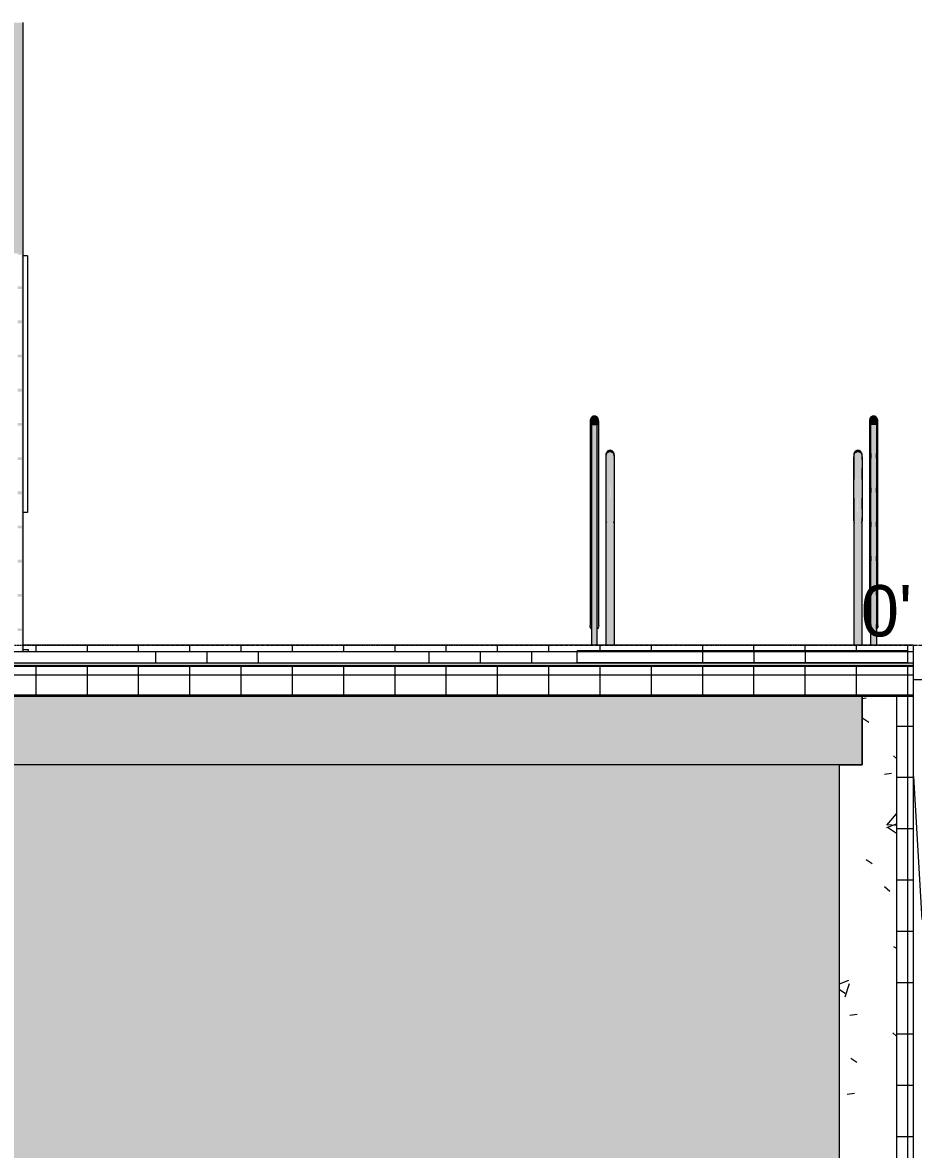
# Model space of a CAD drawing. Header units: inches. Extents: x 9661 to 15313, y -314 to 660.
# Drawn here: x 15023.2 to 15179.6, y -88.5 to 109.2 of the extents above; entities that cross this region are included whole.
import ezdxf

# ---------------------------------------------------------------- set-up
doc = ezdxf.new("R2010")
doc.units = ezdxf.units.IN
doc.header["$MEASUREMENT"] = 0
doc.linetypes.add('Grid Line 1_2_', pattern=[0.875, 0.5, -0.125, 0.125, -0.125])
for name, color, linetype, lineweight in [('0-3', 55, 'Continuous', 9), ('0-5', 130, 'Continuous', 5), ('A-FLOR-3', 8, 'Continuous', 5), ('A-FLOR-6', 254, 'Continuous', 5), ('A-FLOR-8', 192, 'Continuous', 9), ('A-FLOR-HRAL-1', 55, 'Continuous', 9), ('A-FLOR-HRAL-2', 7, 'Continuous', 9), ('A-FLOR-LEVL', 51, 'Continuous', 9), ('A-FLOR-LEVL-1', 51, 'Grid Line 1_2_', 9), ('A-FLOR-MCUT-1', 51, 'Continuous', 9), ('A-FLOR-PATT-1', 45, 'Continuous', 9), ('A-GENM-2', 55, 'Continuous', 9), ('A-WALL-5', 55, 'Continuous', 9), ('A-WALL-PATT-1', 55, 'Continuous', 9), ('A-WALL-PATT-2', 45, 'Continuous', 9), ('C-TOPO-2', 55, 'Continuous', 9), ('S-BEAM-2', 7, 'Continuous', 9), ('S-BEAM-4', 10, 'Continuous', 9), ('S-FNDN-1', 7, 'Continuous', 9), ('S-FNDN-2', 55, 'Continuous', 9), ('S-FNDN-5', 32, 'Continuous', 9)]:
    doc.layers.add(name, color=color, linetype=linetype, lineweight=lineweight)
doc.styles.add('Century Gothic', font='ufonts.com_century-gothic.ttf', dxfattribs={"height": 9})
pattern_1 = [(90, (14107.5676, 138.832), (-6, 4e-16), [])]
pattern_2 = [(0, (14107.568, 138.832), (0, 9), []), (90, (14107.568, 138.832), (-9, 6e-16), [])]

# ---------------------------------------------------------------- blocks, each defined once
blk = doc.blocks.new('CTR  - Topography_rvt-2-BUILDING SECTION - NORTH_SOUTH AT ELEVATOR AND COURTYARD - LOOKING EAST')
at = {"layer": 'C-TOPO-2'}
for p, q in [((-1940.32, -6), (-1938.62, -6)), ((-1940.32, -23), (-1938.85, -48.13))]:
    blk.add_line(p, q, dxfattribs=at)
blk = doc.blocks.new('034100 - Precast Structural Concrete - Solid Plank - 12_-1979039-BUILDING SECTION - NORTH_SOUTH AT ELEVATOR AND COURTYARD - LOOKING EAST')
at = {"layer": 'S-BEAM-4'}
blk.add_hatch(color=256, dxfattribs=at).paths.add_polyline_path([(-2002.29, -21), (-1949.32, -21), (-1949.32, -9), (-2166.32, -9), (-2166.32, -21), (-2010.66, -21)], flags=0)
at = {"layer": 'S-BEAM-2'}
for p, q in [((-2166.32, -9), (-2166.32, -21)), ((-1949.32, -9), (-2166.32, -9)), ((-1949.32, -21), (-1949.32, -9)), ((-1949.32, -21), (-2166.32, -21))]:
    blk.add_line(p, q, dxfattribs=at)
blk = doc.blocks.new('CTR - 1st Phase - Structure_rvt-2-BUILDING SECTION - NORTH_SOUTH AT ELEVATOR AND COURTYARD - LOOKING EAST')
at = {"layer": 'A-WALL-PATT-1'}
h = blk.add_hatch(dxfattribs=at)
h.set_pattern_fill('FP_42', color=256, style=0, pattern_type=2)
h.set_pattern_definition([(0, (-3012.324, 138.832), (15.36, 3.84), [1.267, -10.253, 1.267, -10.253, -61.44]), (0, (-3012.324, 138.832), (15.36, 3.84), [-23.04, 1.267, -21.773, 1.267, -10.253, -26.88]), (0, (-3012.324, 138.832), (15.36, 3.84), [-57.6, 1.267, -6.413, 1.267, -17.933]), (120, (-3006.564, 140.752), (-11.005538, 11.38215), [1.267, -10.253, 1.267, -10.253, -61.44]), (120, (-3006.564, 140.752), (-11.005538, 11.38215), [-23.04, 1.267, -21.773, 1.267, -10.253, -26.88]), (120, (-3006.564, 140.752), (-11.005538, 11.38215), [-57.6, 1.267, -6.413, 1.267, -17.933]), (240, (-3004.644, 148.432), (-4.354462, -15.22215), [1.267, -10.253, 1.267, -10.253, -61.44]), (240, (-3004.644, 148.432), (-4.354462, -15.22215), [-23.04, 1.267, -21.773, 1.267, -10.253, -26.88]), (240, (-3004.644, 148.432), (-4.354462, -15.22215), [-57.6, 1.267, -6.413, 1.267, -17.933])])
h.paths.add_polyline_path([(-1953.32, -162), (-1953.32, -162), (-1953.41, -162)], flags=0)
h.paths.add_polyline_path([(-2508.32, -152), (-2508.32, -41), (-2513.54, -41), (-2514.32, -40.21), (-2514.32, -35), (-2640.32, -35), (-2640.32, -152), (-2640.14, -152), (-2640.14, -36), (-2520.51, -36), (-2520.51, -152)], flags=0)
h.paths.add_polyline_path([(-1971.82, -152), (-1953.32, -152), (-1953.32, -21), (-2159.32, -21), (-2159.32, -40.21), (-2160.11, -41), (-2165.32, -41), (-2165.32, -151.75), (-1971.82, -151.75)], flags=0)
h.paths.add_polyline_path([(-2326.88, -151.75), (-2181.32, -151.75), (-2181.32, -41), (-2186.54, -41), (-2187.32, -40.21), (-2187.32, -21), (-2188.32, -21), (-2188.32, -35), (-2486.32, -35), (-2486.32, -40.21), (-2487.11, -41), (-2492.32, -41), (-2492.32, -151.75), (-2329.09, -151.75)], flags=0)
h.paths.add_polyline_path([(-2749.32, -96), (-2749.32, -93.77), (-2812.95, -93.77), (-2812.95, -96), (-2776.63, -96)], flags=0)
at = {"layer": 'A-WALL-PATT-2'}
h = blk.add_hatch(dxfattribs=at)
h.set_pattern_fill('FP_75', color=256, style=0, pattern_type=2)
h.set_pattern_definition([(50, (-3012.324, 138.832), (27.5427, -2.4099), [2.88, -31.68]), (355, (-3012.324, 138.832), (-5.32784, 28.8843), [2.304, -25.344]), (100.451, (-3010.03, 138.63), (22.2153, 26.4739), [2.448, -26.924]), (46.184, (-3012.324, 146.512), (40.9819, -6.3564), [4.32, -47.52]), (96.636, (-3008.91, 145.982), (35.8907, 37.4062), [3.671, -40.386]), (351.184, (-3012.324, 146.51), (35.891, 37.4062), [3.456, -38.016]), (21, (-3008.484, 144.592), (22.92104, -15.46073), [2.88, -31.68]), (326, (-3008.484, 144.592), (9.3435, 27.84574), [2.304, -25.344]), (71.451, (-3006.574, 143.303), (32.2648, 12.3844), [2.448, -26.924]), (37.5, (-3012.324, 138.832), (0.466855, 12.78271), [1.267, -23.77, 1.267, -24.461, -25.44]), (37.5, (-3012.324, 138.832), (0.466855, 12.78271), [-50.765, 1.267, -24.173]), (7.5, (-3012.324, 138.832), (10.10159, 15.14509), [1.267, -13.402, 1.267, -23.194, -9.696]), (7.5, (-3012.324, 138.832), (10.10159, 15.14509), [-39.13, 1.267, -8.429]), (327.5, (-3020.887, 138.832), (20.49916, -0.86578), [1.267, -8.333, 1.267, -28.685, -39.744]), (327.5, (-3020.887, 138.832), (20.49916, -0.86578), [-39.552, 1.267, -38.477]), (317.5, (-3024.727, 138.832), (22.39478, 3.8443), [1.267, -11.213, 1.267, -18.624, -28.224]), (317.5, (-3024.727, 138.832), (22.39478, 3.8443), [-32.371, 1.267, -26.957])])
h.paths.add_polyline_path([(-1943.32, -168), (-1943.32, -9), (-1949.32, -9), (-1949.32, -21), (-1953.32, -21), (-1953.32, -168), (-1943.63, -168)], flags=0)
at = {"layer": 'S-FNDN-1'}
for p, q in [((-1943.32, -9), (-1949.32, -9)), ((-1949.32, -9), (-1949.32, -21)), ((-1943.32, -9), (-1943.32, -168)), ((-1953.32, -168), (-1953.32, -21)), ((-1953.32, -21), (-1949.32, -21))]:
    blk.add_line(p, q, dxfattribs=at)
at = {"layer": '0-3'}
blk.add_blockref('034100 - Precast Structural Concrete - Solid Plank - 12_-1979039-BUILDING SECTION - NORTH_SOUTH AT ELEVATOR AND COURTYARD - LOOKING EAST', (0, 0), dxfattribs=at)
blk = doc.blocks.new('V-Series_EWC4_SPVU_RFA_2015 - 1ST FLOOR-V140-BUILDING SECTION - NORTH_SOUTH AT ELEVATOR AND COURTYARD - LOOKING EAST')
at = {"layer": 'A-GENM-2'}
for p, q in [((-2095.82, 68.31), (-2096.57, 68.31)), ((-2095.82, 68.31), (-2095.82, 23.31)), ((-2095.82, 23.31), (-2096.57, 23.31))]:
    blk.add_line(p, q, dxfattribs=at)
blk = doc.blocks.new('Railing - 1_-2850778-BUILDING SECTION - NORTH_SOUTH AT ELEVATOR AND COURTYARD - LOOKING EAST')
at = {"layer": 'A-FLOR-HRAL-2'}
for points in [[(-1996.82, 0), (-1995.82, 0), (-1995.82, 38.71), (-1996.82, 38.69), (-1996.82, 0.54)], [(-1993.91, 29.08), (-1993.57, 29.08), (-1993.57, 33.83), (-1993.91, 33.75), (-1994.02, 33.68), (-1994.16, 33.54), (-1994.24, 33.4), (-1994.31, 32.9), (-1994.32, 32.58), (-1994.3, 29.08), (-1993.95, 29.08)], [(-1992.82, 29.08), (-1992.9, 33.35), (-1992.92, 33.46), (-1993.13, 33.68), (-1993.31, 33.78), (-1993.44, 33.82), (-1993.57, 33.81), (-1993.56, 29.08), (-1992.83, 29.08)], [(-1994.1, 25.83), (-1993.57, 25.83), (-1993.59, 29.08), (-1994.32, 29.08), (-1994.3, 25.83), (-1994.13, 25.83)], [(-1992.84, 25.83), (-1992.82, 25.83), (-1992.85, 29.08), (-1993.57, 29.08), (-1993.54, 25.83), (-1992.85, 25.83)], [(-1993.57, 21.08), (-1993.61, 25.83), (-1994.32, 25.83), (-1994.25, 21.56), (-1994.22, 21.46), (-1994, 21.22), (-1993.81, 21.13), (-1993.64, 21.09)], [(-1993.57, 21.08), (-1993.24, 21.17), (-1993.07, 21.28), (-1992.99, 21.37), (-1992.91, 21.52), (-1992.83, 22.09), (-1992.83, 25.02), (-1992.85, 25.83), (-1993.57, 25.83), (-1993.57, 21.11)]]:
    blk.add_hatch(color=256, dxfattribs=at).paths.add_polyline_path(points, flags=0)
at = {"layer": 'A-FLOR-HRAL-1'}
for p, q in [((-1996.82, 38.71), (-1996.82, 0)), ((-1996.82, 38.71), (-1995.82, 38.71)), ((-1995.82, 0), (-1995.82, 38.71)), ((-1994.32, 29.08), (-1994.32, 25.83)), ((-1992.82, 25.83), (-1992.82, 29.08))]:
    blk.add_line(p, q, dxfattribs=at)
at = {"layer": 'A-FLOR-HRAL-1', "flags": 128}
for points in [[(-1994.32, 33.08), (-1994.32, 33.08), (-1994.32, 33.07), (-1994.32, 33.06), (-1994.32, 33.03), (-1994.32, 33.01), (-1994.32, 32.97), (-1994.32, 32.93), (-1994.32, 32.88), (-1994.32, 32.83), (-1994.32, 32.77), (-1994.32, 32.7), (-1994.32, 32.63), (-1994.32, 32.56), (-1994.32, 32.47), (-1994.32, 32.39), (-1994.32, 32.29), (-1994.32, 32.2), (-1994.32, 32.09), (-1994.32, 31.98), (-1994.32, 31.87), (-1994.32, 31.75), (-1994.32, 31.63), (-1994.32, 31.51), (-1994.32, 31.38), (-1994.32, 31.25), (-1994.32, 31.11), (-1994.32, 30.97), (-1994.32, 30.83), (-1994.32, 30.68), (-1994.32, 30.53), (-1994.32, 30.38), (-1994.32, 30.23), (-1994.32, 30.08), (-1994.32, 29.92), (-1994.32, 29.76), (-1994.32, 29.61), (-1994.32, 29.45), (-1994.32, 29.29), (-1994.32, 29.13), (-1994.32, 29.08)], [(-1992.82, 29.08), (-1992.82, 29.24), (-1992.82, 29.4), (-1992.82, 29.56), (-1992.82, 29.72), (-1992.82, 29.88), (-1992.82, 30.04), (-1992.82, 30.19), (-1992.82, 30.34), (-1992.82, 30.49), (-1992.82, 30.64), (-1992.82, 30.79), (-1992.82, 30.93), (-1992.82, 31.07), (-1992.82, 31.21), (-1992.82, 31.34), (-1992.82, 31.47), (-1992.82, 31.6), (-1992.82, 31.72), (-1992.82, 31.84), (-1992.82, 31.95), (-1992.82, 32.06), (-1992.82, 32.17), (-1992.82, 32.27), (-1992.82, 32.36), (-1992.82, 32.45), (-1992.82, 32.53), (-1992.82, 32.61), (-1992.82, 32.69), (-1992.82, 32.75), (-1992.82, 32.81), (-1992.82, 32.87), (-1992.82, 32.92), (-1992.82, 32.96), (-1992.82, 33), (-1992.82, 33.03), (-1992.82, 33.05), (-1992.82, 33.07), (-1992.82, 33.08), (-1992.82, 33.08), (-1992.82, 33.08)], [(-1994.32, 25.83), (-1994.32, 25.67), (-1994.32, 25.52), (-1994.32, 25.36), (-1994.32, 25.2), (-1994.32, 25.04), (-1994.32, 24.88), (-1994.32, 24.73), (-1994.32, 24.58), (-1994.32, 24.43), (-1994.32, 24.28), (-1994.32, 24.13), (-1994.32, 23.99), (-1994.32, 23.85), (-1994.32, 23.71), (-1994.32, 23.58), (-1994.32, 23.45), (-1994.32, 23.32), (-1994.32, 23.2), (-1994.32, 23.08), (-1994.32, 22.97), (-1994.32, 22.86), (-1994.32, 22.75), (-1994.32, 22.65), (-1994.32, 22.56), (-1994.32, 22.47), (-1994.32, 22.39), (-1994.32, 22.31), (-1994.32, 22.23), (-1994.32, 22.17), (-1994.32, 22.11), (-1994.32, 22.05), (-1994.32, 22), (-1994.32, 21.96), (-1994.32, 21.92), (-1994.32, 21.89), (-1994.32, 21.87), (-1994.32, 21.85), (-1994.32, 21.84), (-1994.32, 21.84), (-1994.32, 21.83)], [(-1992.82, 21.83), (-1992.82, 21.84), (-1992.82, 21.85), (-1992.82, 21.86), (-1992.82, 21.89), (-1992.82, 21.91), (-1992.82, 21.95), (-1992.82, 21.99), (-1992.82, 22.04), (-1992.82, 22.09), (-1992.82, 22.15), (-1992.82, 22.22), (-1992.82, 22.29), (-1992.82, 22.36), (-1992.82, 22.45), (-1992.82, 22.53), (-1992.82, 22.63), (-1992.82, 22.72), (-1992.82, 22.83), (-1992.82, 22.94), (-1992.82, 23.05), (-1992.82, 23.16), (-1992.82, 23.29), (-1992.82, 23.41), (-1992.82, 23.54), (-1992.82, 23.67), (-1992.82, 23.81), (-1992.82, 23.95), (-1992.82, 24.09), (-1992.82, 24.24), (-1992.82, 24.39), (-1992.82, 24.54), (-1992.82, 24.69), (-1992.82, 24.84), (-1992.82, 25), (-1992.82, 25.15), (-1992.82, 25.31), (-1992.82, 25.47), (-1992.82, 25.63), (-1992.82, 25.79), (-1992.82, 25.83)]]:
    blk.add_lwpolyline(points, dxfattribs=at)
at = {"layer": 'A-FLOR-HRAL-1'}
for centre, start, end in [((-1993.57, 33.08), 150, 186.0942), ((-1993.57, 33.08), 354.5139, 30), ((-1993.57, 21.83), 174.8389, 208.2121), ((-1993.57, 21.83), 330, 5.4861)]:
    blk.add_arc(centre, 0.75, start, end, dxfattribs=at)
blk = doc.blocks.new('Railing - Railing-2901872-BUILDING SECTION - NORTH_SOUTH AT ELEVATOR AND COURTYARD - LOOKING EAST')
at = {"layer": 'A-FLOR-HRAL-2'}
for points in [[(-1995.82, 38.69), (-1995.79, 38.72), (-1995.67, 38.9), (-1995.6, 39.11), (-1995.57, 39.33), (-1995.6, 39.56), (-1995.67, 39.77), (-1995.87, 40.02), (-1996.02, 40.12), (-1996.22, 40.19), (-1996.43, 40.19), (-1996.64, 40.12), (-1996.78, 40.02), (-1996.85, 39.95), (-1996.97, 39.77), (-1997.05, 39.56), (-1997.07, 39.33), (-1997.05, 39.11), (-1996.97, 38.9), (-1996.8, 38.71), (-1995.82, 38.71)], [(-1992.84, 33.15), (-1992.82, 33.33), (-1992.87, 33.62), (-1992.92, 33.77), (-1993.05, 33.96), (-1993.2, 34.09), (-1993.38, 34.18), (-1993.57, 34.21), (-1993.77, 34.18), (-1993.95, 34.09), (-1994.1, 33.95), (-1994.28, 33.62), (-1994.3, 33.56), (-1994.3, 33.28), (-1994.25, 33.33), (-1994.16, 33.54), (-1994, 33.69), (-1993.84, 33.78), (-1993.7, 33.82), (-1993.44, 33.82), (-1993.29, 33.77), (-1993.13, 33.68), (-1992.99, 33.55), (-1992.91, 33.4), (-1992.85, 33.16)]]:
    blk.add_hatch(color=256, dxfattribs=at).paths.add_polyline_path(points, flags=0)
h = blk.add_hatch(color=256, dxfattribs=at)
h.paths.add_polyline_path([(-1995.82, 2.85), (-1995.79, 2.87), (-1995.67, 3.05), (-1995.6, 3.26), (-1995.57, 3.53), (-1995.6, 39.11), (-1995.67, 38.9), (-1995.82, 38.69), (-1995.82, 2.86)], flags=0)
h.paths.add_polyline_path([(-1996.82, 2.85), (-1996.85, 38.72), (-1996.97, 38.9), (-1997.05, 39.11), (-1997.07, 39.11), (-1997.05, 3.26), (-1996.97, 3.05), (-1996.84, 2.86)], flags=0)
h = blk.add_hatch(color=256, dxfattribs=at)
h.paths.add_polyline_path([(-1993.2, 0), (-1992.82, 0), (-1992.86, 21.73), (-1993.04, 21.3), (-1993.32, 21.13), (-1993.51, 21.09), (-1993.72, 21.1), (-1993.91, 21.17), (-1994.02, 21.24), (-1994.16, 21.37), (-1994.25, 21.56), (-1994.32, 21.92), (-1994.32, 21.08), (-1994.29, 0), (-1993.22, 0)], flags=0)
h.paths.add_polyline_path([(-1994.32, 32.58), (-1994.31, 33.11), (-1994.32, 32.75)], flags=0)
at = {"layer": 'A-FLOR-HRAL-1'}
for p, q in [((-1997.07, 39.33), (-1997.07, 3.49)), ((-1995.57, 3.49), (-1995.57, 39.33)), ((-1996.82, 33.63), (-1996.82, 32.8)), ((-1995.82, 32.8), (-1995.82, 33.63)), ((-1994.32, 33.33), (-1994.32, 32.58)), ((-1994.32, 33.33), (-1994.31, 33.17)), ((-1992.84, 33.15), (-1992.82, 33.33)), ((-1992.82, 29.08), (-1992.82, 33.33)), ((-1994.32, 31.03), (-1994.32, 29.08)), ((-1996.82, 27.63), (-1996.82, 26.8)), ((-1995.82, 26.8), (-1995.82, 27.63)), ((-1994.32, 25.83), (-1994.32, 23.89)), ((-1992.82, 0), (-1992.82, 25.83)), ((-1994.32, 22.34), (-1994.32, 0)), ((-1996.82, 21.63), (-1996.82, 20.8)), ((-1995.82, 20.8), (-1995.82, 21.63)), ((-1996.82, 15.63), (-1996.82, 14.8)), ((-1995.82, 14.8), (-1995.82, 15.63)), ((-1996.82, 9.63), (-1996.82, 8.8)), ((-1995.82, 8.8), (-1995.82, 9.63)), ((-1996.82, 3.63), (-1996.82, 2.8)), ((-1995.82, 2.8), (-1995.82, 3.63))]:
    blk.add_line(p, q, dxfattribs=at)
at = {"layer": 'A-FLOR-HRAL-1', "flags": 128}
for points in [[(-1995.57, 39.33), (-1995.6, 39.56), (-1995.67, 39.77), (-1995.79, 39.95), (-1995.95, 40.09), (-1996.13, 40.18), (-1996.32, 40.21), (-1996.52, 40.18), (-1996.7, 40.09), (-1996.85, 39.95), (-1996.97, 39.77), (-1997.05, 39.56), (-1997.07, 39.33)], [(-1997.07, 39.33), (-1997.05, 39.11), (-1996.97, 38.9), (-1996.85, 38.72)], [(-1995.79, 38.72), (-1995.67, 38.9), (-1995.6, 39.11), (-1995.57, 39.33)], [(-1992.82, 33.33), (-1992.85, 33.56), (-1992.92, 33.77), (-1993.04, 33.95), (-1993.2, 34.09), (-1993.38, 34.18), (-1993.57, 34.21), (-1993.77, 34.18), (-1993.95, 34.09), (-1994.1, 33.95), (-1994.22, 33.77), (-1994.3, 33.56), (-1994.32, 33.33)], [(-1996.85, 2.87), (-1996.97, 3.05), (-1997.05, 3.26), (-1997.07, 3.49)], [(-1995.57, 3.49), (-1995.6, 3.26), (-1995.67, 3.05), (-1995.79, 2.87)]]:
    blk.add_lwpolyline(points, dxfattribs=at)
blk.add_blockref('Railing - 1_-2850778-BUILDING SECTION - NORTH_SOUTH AT ELEVATOR AND COURTYARD - LOOKING EAST', (0, 0))
blk = doc.blocks.new('Railing - 1_-V151-BUILDING SECTION - NORTH_SOUTH AT ELEVATOR AND COURTYARD - LOOKING EAST')
at = {"layer": 'A-FLOR-HRAL-2'}
for points in [[(-1947.82, 0), (-1946.82, 0), (-1946.82, 38.71), (-1947.82, 38.69), (-1947.82, 0.54)], [(-1950.82, 29.08), (-1950.07, 29.08), (-1950.07, 33.83), (-1950.36, 33.77), (-1950.52, 33.68), (-1950.66, 33.54), (-1950.73, 33.4), (-1950.81, 32.83), (-1950.81, 30.08), (-1950.82, 29.9)], [(-1949.32, 29.08), (-1949.4, 33.35), (-1949.42, 33.46), (-1949.66, 33.7), (-1949.79, 33.77), (-1949.94, 33.82), (-1950.07, 33.81), (-1950.06, 29.08), (-1949.33, 29.08)], [(-1950.07, 25.83), (-1950.09, 29.08), (-1950.82, 29.08), (-1950.8, 25.83), (-1950.11, 25.83)], [(-1950.07, 25.83), (-1949.32, 25.83), (-1949.35, 29.08), (-1950.07, 29.08)], [(-1950.07, 21.08), (-1950.11, 25.83), (-1950.82, 25.83), (-1950.74, 21.56), (-1950.68, 21.4), (-1950.5, 21.22), (-1950.33, 21.13), (-1950.14, 21.09)], [(-1950.07, 21.08), (-1949.81, 21.14), (-1949.58, 21.28), (-1949.49, 21.37), (-1949.4, 21.56), (-1949.33, 21.92), (-1949.32, 23.89), (-1949.39, 25.83), (-1950.07, 25.83), (-1950.07, 21.11)]]:
    blk.add_hatch(color=256, dxfattribs=at).paths.add_polyline_path(points, flags=0)
at = {"layer": 'A-FLOR-HRAL-1'}
for p, q in [((-1947.82, 0), (-1947.82, 38.71)), ((-1946.82, 38.71), (-1947.82, 38.71)), ((-1946.82, 38.71), (-1946.82, 0)), ((-1950.82, 25.83), (-1950.82, 29.08)), ((-1949.32, 29.08), (-1949.32, 25.83))]:
    blk.add_line(p, q, dxfattribs=at)
at = {"layer": 'A-FLOR-HRAL-1', "flags": 128}
for points in [[(-1950.82, 29.08), (-1950.82, 29.24), (-1950.82, 29.4), (-1950.82, 29.56), (-1950.82, 29.72), (-1950.82, 29.88), (-1950.82, 30.04), (-1950.82, 30.19), (-1950.82, 30.34), (-1950.82, 30.49), (-1950.82, 30.64), (-1950.82, 30.79), (-1950.82, 30.93), (-1950.82, 31.07), (-1950.82, 31.21), (-1950.82, 31.34), (-1950.82, 31.47), (-1950.82, 31.6), (-1950.82, 31.72), (-1950.82, 31.84), (-1950.82, 31.95), (-1950.82, 32.06), (-1950.82, 32.17), (-1950.82, 32.27), (-1950.82, 32.36), (-1950.82, 32.45), (-1950.82, 32.53), (-1950.82, 32.61), (-1950.82, 32.69), (-1950.82, 32.75), (-1950.82, 32.81), (-1950.82, 32.87), (-1950.82, 32.92), (-1950.82, 32.96), (-1950.82, 33), (-1950.82, 33.03), (-1950.82, 33.05), (-1950.82, 33.07), (-1950.82, 33.08), (-1950.82, 33.08), (-1950.82, 33.08)], [(-1949.32, 33.08), (-1949.32, 33.08), (-1949.32, 33.07), (-1949.32, 33.06), (-1949.32, 33.03), (-1949.32, 33.01), (-1949.32, 32.97), (-1949.32, 32.93), (-1949.32, 32.88), (-1949.32, 32.83), (-1949.32, 32.77), (-1949.32, 32.7), (-1949.32, 32.63), (-1949.32, 32.56), (-1949.32, 32.47), (-1949.32, 32.39), (-1949.32, 32.29), (-1949.32, 32.2), (-1949.32, 32.09), (-1949.32, 31.98), (-1949.32, 31.87), (-1949.32, 31.75), (-1949.32, 31.63), (-1949.32, 31.51), (-1949.32, 31.38), (-1949.32, 31.25), (-1949.32, 31.11), (-1949.32, 30.97), (-1949.32, 30.83), (-1949.32, 30.68), (-1949.32, 30.53), (-1949.32, 30.38), (-1949.32, 30.23), (-1949.32, 30.08), (-1949.32, 29.92), (-1949.32, 29.76), (-1949.32, 29.61), (-1949.32, 29.45), (-1949.32, 29.29), (-1949.32, 29.13), (-1949.32, 29.08)], [(-1950.82, 21.83), (-1950.82, 21.84), (-1950.82, 21.85), (-1950.82, 21.86), (-1950.82, 21.89), (-1950.82, 21.91), (-1950.82, 21.95), (-1950.82, 21.99), (-1950.82, 22.04), (-1950.82, 22.09), (-1950.82, 22.15), (-1950.82, 22.22), (-1950.82, 22.29), (-1950.82, 22.36), (-1950.82, 22.45), (-1950.82, 22.53), (-1950.82, 22.63), (-1950.82, 22.72), (-1950.82, 22.83), (-1950.82, 22.94), (-1950.82, 23.05), (-1950.82, 23.16), (-1950.82, 23.29), (-1950.82, 23.41), (-1950.82, 23.54), (-1950.82, 23.67), (-1950.82, 23.81), (-1950.82, 23.95), (-1950.82, 24.09), (-1950.82, 24.24), (-1950.82, 24.39), (-1950.82, 24.54), (-1950.82, 24.69), (-1950.82, 24.84), (-1950.82, 25), (-1950.82, 25.15), (-1950.82, 25.31), (-1950.82, 25.47), (-1950.82, 25.63), (-1950.82, 25.79), (-1950.82, 25.83)], [(-1949.32, 25.83), (-1949.32, 25.67), (-1949.32, 25.52), (-1949.32, 25.36), (-1949.32, 25.2), (-1949.32, 25.04), (-1949.32, 24.88), (-1949.32, 24.73), (-1949.32, 24.58), (-1949.32, 24.43), (-1949.32, 24.28), (-1949.32, 24.13), (-1949.32, 23.99), (-1949.32, 23.85), (-1949.32, 23.71), (-1949.32, 23.58), (-1949.32, 23.45), (-1949.32, 23.32), (-1949.32, 23.2), (-1949.32, 23.08), (-1949.32, 22.97), (-1949.32, 22.86), (-1949.32, 22.75), (-1949.32, 22.65), (-1949.32, 22.56), (-1949.32, 22.47), (-1949.32, 22.39), (-1949.32, 22.31), (-1949.32, 22.23), (-1949.32, 22.17), (-1949.32, 22.11), (-1949.32, 22.05), (-1949.32, 22), (-1949.32, 21.96), (-1949.32, 21.92), (-1949.32, 21.89), (-1949.32, 21.87), (-1949.32, 21.85), (-1949.32, 21.84), (-1949.32, 21.84), (-1949.32, 21.83)]]:
    blk.add_lwpolyline(points, dxfattribs=at)
at = {"layer": 'A-FLOR-HRAL-1'}
for centre, start, end in [((-1950.07, 33.08), 151.0937, 185.4861), ((-1950.07, 33.08), 353.9058, 28.9063), ((-1950.07, 21.83), 174.5139, 210), ((-1950.07, 21.83), 330, 5.1611)]:
    blk.add_arc(centre, 0.75, start, end, dxfattribs=at)
blk = doc.blocks.new('Railing - Railing-2901879-BUILDING SECTION - NORTH_SOUTH AT ELEVATOR AND COURTYARD - LOOKING EAST')
at = {"layer": 'A-FLOR-HRAL-2'}
for points in [[(-1946.82, 38.69), (-1946.79, 38.72), (-1946.67, 38.9), (-1946.6, 39.11), (-1946.57, 39.33), (-1946.6, 39.56), (-1946.67, 39.77), (-1946.87, 40.02), (-1947.01, 40.12), (-1947.21, 40.19), (-1947.43, 40.19), (-1947.64, 40.12), (-1947.77, 40.02), (-1947.85, 39.95), (-1947.97, 39.77), (-1948.05, 39.56), (-1948.07, 39.33), (-1948.05, 39.11), (-1947.97, 38.9), (-1947.82, 38.71), (-1946.82, 38.71)], [(-1950.8, 33.15), (-1950.6, 33.62), (-1950.34, 33.78), (-1950.21, 33.82), (-1949.94, 33.82), (-1949.79, 33.77), (-1949.63, 33.68), (-1949.49, 33.55), (-1949.41, 33.4), (-1949.33, 33.25), (-1949.34, 33.45), (-1949.37, 33.62), (-1949.42, 33.77), (-1949.54, 33.95), (-1949.7, 34.09), (-1949.88, 34.18), (-1950.07, 34.21), (-1950.27, 34.18), (-1950.45, 34.09), (-1950.6, 33.95), (-1950.78, 33.62), (-1950.81, 33.45), (-1950.81, 33.24)], [(-1950.82, 0), (-1949.32, 0), (-1949.35, 21.64), (-1949.4, 21.56), (-1949.42, 21.46), (-1949.65, 21.22), (-1949.84, 21.13), (-1950.01, 21.09), (-1950.24, 21.11), (-1950.41, 21.17), (-1950.58, 21.28), (-1950.68, 21.4), (-1950.73, 21.52), (-1950.81, 22.09), (-1950.82, 18.49), (-1950.82, 0.54)]]:
    blk.add_hatch(color=256, dxfattribs=at).paths.add_polyline_path(points, flags=0)
h = blk.add_hatch(color=256, dxfattribs=at)
h.paths.add_polyline_path([(-1946.82, 2.85), (-1946.79, 2.87), (-1946.67, 3.05), (-1946.6, 3.26), (-1946.57, 3.53), (-1946.6, 39.11), (-1946.67, 38.9), (-1946.82, 38.69), (-1946.82, 2.86)], flags=0)
h.paths.add_polyline_path([(-1947.82, 2.85), (-1947.85, 38.72), (-1947.97, 38.9), (-1948.05, 39.11), (-1948.07, 39.11), (-1948.05, 3.26), (-1947.97, 3.05), (-1947.85, 2.87)], flags=0)
at = {"layer": 'A-FLOR-HRAL-1'}
for p, q in [((-1948.07, 39.33), (-1948.07, 3.49)), ((-1946.57, 3.49), (-1946.57, 39.33)), ((-1947.82, 33.63), (-1947.82, 32.8)), ((-1946.82, 32.8), (-1946.82, 33.63)), ((-1950.82, 33.33), (-1950.82, 29.08)), ((-1950.82, 33.33), (-1950.81, 33.15)), ((-1949.34, 33.17), (-1949.32, 33.33)), ((-1949.32, 32.58), (-1949.32, 33.33)), ((-1949.32, 29.08), (-1949.32, 31.03)), ((-1950.82, 25.83), (-1950.82, 0)), ((-1949.32, 23.89), (-1949.32, 25.83)), ((-1947.82, 27.63), (-1947.82, 26.8)), ((-1946.82, 26.8), (-1946.82, 27.63)), ((-1949.32, 0), (-1949.32, 22.34)), ((-1947.82, 21.63), (-1947.82, 20.8)), ((-1946.82, 20.8), (-1946.82, 21.63)), ((-1947.82, 15.63), (-1947.82, 14.8)), ((-1946.82, 14.8), (-1946.82, 15.63)), ((-1947.82, 9.63), (-1947.82, 8.8)), ((-1946.82, 8.8), (-1946.82, 9.63)), ((-1947.82, 3.63), (-1947.82, 2.8)), ((-1946.82, 2.8), (-1946.82, 3.63))]:
    blk.add_line(p, q, dxfattribs=at)
at = {"layer": 'A-FLOR-HRAL-1', "flags": 128}
for points in [[(-1946.57, 39.33), (-1946.6, 39.56), (-1946.67, 39.77), (-1946.79, 39.95), (-1946.95, 40.09), (-1947.13, 40.18), (-1947.32, 40.21), (-1947.52, 40.18), (-1947.7, 40.09), (-1947.85, 39.95), (-1947.97, 39.77), (-1948.05, 39.56), (-1948.07, 39.33)], [(-1948.07, 39.33), (-1948.05, 39.11), (-1947.97, 38.9), (-1947.85, 38.72), (-1947.82, 38.68)], [(-1946.79, 38.72), (-1946.67, 38.9), (-1946.6, 39.11), (-1946.57, 39.33)], [(-1949.32, 33.33), (-1949.35, 33.56), (-1949.42, 33.77), (-1949.54, 33.95), (-1949.7, 34.09), (-1949.88, 34.18), (-1950.07, 34.21), (-1950.27, 34.18), (-1950.45, 34.09), (-1950.6, 33.95), (-1950.72, 33.77), (-1950.8, 33.56), (-1950.82, 33.33)], [(-1947.82, 2.84), (-1947.85, 2.87), (-1947.97, 3.05), (-1948.05, 3.26), (-1948.07, 3.49)], [(-1946.57, 3.49), (-1946.6, 3.26), (-1946.67, 3.05), (-1946.79, 2.87)]]:
    blk.add_lwpolyline(points, dxfattribs=at)
blk.add_blockref('Railing - 1_-V151-BUILDING SECTION - NORTH_SOUTH AT ELEVATOR AND COURTYARD - LOOKING EAST', (0, 0))

msp = doc.modelspace()

# ---------------------------------------------------------------- hatches: boundary and pattern name
at = {"layer": 'A-FLOR-3'}
msp.add_hatch(color=256, dxfattribs=at).paths.add_polyline_path([(14807.56144, -9), (15176.56791, -9), (15176.56791, -8.875), (13715.71791, -8.875), (13715.71791, -9), (14799.18184, -9)], flags=0)
at = {"layer": 'A-FLOR-6'}
msp.add_hatch(color=256, dxfattribs=at).paths.add_polyline_path([(15176.26356, -8.875), (15176.56791, -8.875), (15176.56791, -8.75), (13715.71791, -8.75), (13715.71791, -8.875), (15172.07376, -8.875)], flags=0)
at = {"layer": 'A-FLOR-PATT-1'}
h = msp.add_hatch(dxfattribs=at)
h.set_pattern_fill('FP_51', color=256, style=0, pattern_type=2)
h.set_pattern_definition([(0, (14107.568, 138.832), (24, 24), [24, -24]), (0, (14107.568, 147.832), (24, 24), [24, -24]), (0, (14107.568, 156.832), (24, 24), [24, -24]), (90, (14110.568, 159.832), (-24, 24), [24, -24]), (90, (14119.568, 159.832), (-24, 24), [24, -24]), (90, (14128.568, 159.832), (-24, 24), [24, -24])])
h.paths.add_polyline_path([(14748.90428, -3.125), (14750.76791, -3.125), (14750.76791, -1.125), (14635.56791, -1.125), (14635.56791, -3.125), (14747.64842, -3.125)], flags=0)
h.paths.add_polyline_path([(15179.56791, -3.125), (15179.56791, -1.125), (14904.36791, -1.125), (14904.36791, -3.125), (15176.26356, -3.125)], flags=0)
h.paths.add_polyline_path([(14100.36791, -3.125), (14193.96791, -3.125), (14193.96791, -1.125), (14100.36791, -1.125), (14100.36791, -3.03447)], flags=0)
h.paths.add_polyline_path([(14355.06337, -3.125), (14481.96791, -3.125), (14481.96791, -1.125), (14347.56791, -1.125), (14347.56791, -3.125)], flags=0)
h = msp.add_hatch(dxfattribs=at)
h.set_pattern_fill('FP_52', color=256, style=0, pattern_type=2)
h.set_pattern_definition(pattern_1)
h.paths.add_polyline_path([(15134.36559, -1.125), (15178.56791, -1.125), (15178.56791, -1), (15120.56791, -1), (15120.56791, -1.125), (15130.1758, -1.125)], flags=0)
h = msp.add_hatch(dxfattribs=at)
h.set_pattern_fill('FP_42', color=256, style=0, pattern_type=2)
h.set_pattern_definition([(0, (14107.5676, 138.832), (15.36, 3.84), [1.267, -10.253, 1.267, -10.253, -61.44]), (0, (14107.5676, 138.832), (15.36, 3.84), [-23.04, 1.267, -21.773, 1.267, -10.253, -26.88]), (0, (14107.5676, 138.832), (15.36, 3.84), [-57.6, 1.267, -6.413, 1.267, -17.933]), (120, (14113.3276, 140.752), (-11.005538, 11.38215), [1.267, -10.253, 1.267, -10.253, -61.44]), (120, (14113.3276, 140.752), (-11.005538, 11.38215), [-23.04, 1.267, -21.773, 1.267, -10.253, -26.88]), (120, (14113.3276, 140.752), (-11.005538, 11.38215), [-57.6, 1.267, -6.413, 1.267, -17.933]), (240, (14115.2476, 148.432), (-4.354462, -15.22215), [1.267, -10.253, 1.267, -10.253, -61.44]), (240, (14115.2476, 148.432), (-4.354462, -15.22215), [-23.04, 1.267, -21.773, 1.267, -10.253, -26.88]), (240, (14115.2476, 148.432), (-4.354462, -15.22215), [-57.6, 1.267, -6.413, 1.267, -17.933])])
h.paths.add_polyline_path([(15179.56791, -3.625), (15179.56791, -3.125), (13715.71791, -3.125), (13715.71791, -3.625), (15176.26356, -3.625)], flags=0)
h = msp.add_hatch(dxfattribs=at)
h.set_pattern_fill('FP_52', color=256, style=0, pattern_type=2)
h.set_pattern_definition(pattern_1)
h.paths.add_polyline_path([(14447.94291, -3.75), (15179.56791, -3.75), (15179.56791, -3.625), (13715.71791, -3.625), (13715.71791, -3.75), (14422.10012, -3.75)], flags=0)
h = msp.add_hatch(dxfattribs=at)
h.set_pattern_fill('FP_39', color=256, style=0, pattern_type=2)
h.set_pattern_definition(pattern_2)
h.paths.add_polyline_path([(15176.26356, -8.75), (15179.56791, -8.75), (15179.56791, -3.75), (13715.71791, -3.75), (13715.71791, -8.75), (15172.07376, -8.75)], flags=0)
at = {"layer": 'A-WALL-PATT-1'}
h = msp.add_hatch(dxfattribs=at)
h.set_pattern_fill('FP_55', color=256, style=0, pattern_type=2)
h.set_pattern_definition([(0, (13714.6556, 0.8), (0, 4), []), (90, (13714.656, 0.8), (-8, 8), [4, -28]), (90, (13730.656, 4.8), (-8, 8), [4, -28])])
h.paths.add_polyline_path([(15023.06791, -1.125), (15023.31791, -1.125), (15023.31791, 109.25), (13719.96791, 109.22241), (13719.93666, 109.25), (13719.71791, 109.24155), (13719.71791, -0.625), (14100.36791, -0.66201), (14100.36791, -1.125), (14193.96791, -1.125), (14193.96791, -0.625), (14232.81791, -0.625), (14232.81791, 81), (14270.31791, 81), (14270.31791, -0.625), (14347.56791, -0.625), (14347.56791, -1.125), (14481.96791, -1.125), (14481.96791, -0.625), (14540.01791, -0.625), (14540.01791, 81), (14577.51791, 81), (14577.51791, -0.625), (14635.56791, -0.625), (14635.56791, -1.125), (14750.76791, -1.125), (14750.76791, -0.625), (14770.41791, -0.625), (14770.41791, 81), (14807.91791, 81), (14807.91791, -0.625), (14904.36791, -0.625), (14904.36791, -1.125), (15020.81791, -1.125), (15020.83899, 68.75), (15022.31791, 68.75), (15022.31791, 68.5), (15023.06791, 68.5), (15023.06791, 63), (15022.31791, 63), (15022.31791, 62.5), (15023.06791, 62.5), (15023.06791, 57), (15022.31791, 57), (15022.31791, 56.5), (15023.06791, 56.5), (15023.06791, 51), (15022.31791, 51), (15022.31791, 50.5), (15023.06791, 50.5), (15023.06791, 45), (15022.31791, 45), (15022.31791, 44.5), (15023.06791, 44.5), (15023.06791, 39), (15022.31791, 39), (15022.31791, 38.5), (15023.06791, 38.5), (15023.06791, 33), (15022.31791, 33), (15022.31791, 32.5), (15023.06791, 32.5), (15023.06791, 27), (15022.31791, 27), (15022.31791, 26.5), (15023.06791, 26.5), (15023.06791, 21), (15022.31791, 21), (15022.31791, 20.5), (15023.06791, 20.5), (15023.06791, 15), (15022.31791, 15), (15022.31791, 14.5), (15023.06791, 14.5), (15023.06791, 9), (15022.31791, 9), (15022.31791, 8.5), (15023.06791, 8.5), (15023.06791, 3), (15022.31791, 3), (15022.31791, 2.5), (15023.06791, 2.5), (15023.06791, -1.09848)], flags=0)
h.paths.add_polyline_path([(14095.74115, 85.70215), (14095.29597, 85.70607), (14095.55217, 85.70215), (14095.73993, 85.70215)], flags=0)
h.paths.add_polyline_path([(14172.76791, 0), (14097.96791, 0), (14097.96791, 77.38397), (14092.56791, 77.38397), (14092.56791, 0), (13972.56791, 0), (13972.56791, 84), (14092.56791, 84), (14092.57621, 82.36619), (14093.05168, 82.89544), (14093.81879, 83.40622), (14093.81879, 83.65622), (14094.01294, 83.65622), (14094.07144, 83.72378), (14093.88635, 83.72378), (14093.91587, 85.22378), (14094.07144, 85.22378), (14093.9789, 85.29134), (14093.81879, 85.29134), (14093.81879, 85.54134), (14093.91587, 85.54134), (14094.01294, 85.63818), (14094.66197, 85.72712), (14094.51681, 85.71016), (14094.49939, 85.74398), (14094.47355, 85.76093), (14094.37763, 85.74398), (14094.3689, 85.81422), (14094.32429, 85.83203), (14094.3689, 85.92746), (14094.67635, 87.83048), (14094.14291, 88.05144), (14093.67692, 88.40901), (14093.31935, 88.875), (14093.09457, 89.41766), (14093.01791, 90), (14093.09457, 90.58234), (14093.31935, 91.125), (14093.67692, 91.59099), (14094.14291, 91.94856), (14094.68556, 92.17333), (14095.29597, 92.24631), (14095.85025, 92.17333), (14096.39291, 91.94856), (14096.8589, 91.59099), (14097.21646, 91.125), (14097.44124, 90.58234), (14097.51791, 90), (14097.44124, 89.41766), (14097.21646, 88.875), (14096.8589, 88.40901), (14096.39291, 88.05144), (14095.86008, 87.82667), (14096.21153, 85.86413), (14096.20959, 85.79935), (14096.11305, 85.7967), (14096.11305, 85.75101), (14096.11305, 85.7082), (14095.76567, 85.70698), (14095.95868, 85.70196), (14096.55691, 85.61862), (14096.64946, 85.54134), (14096.71702, 85.54134), (14096.71702, 85.29134), (14096.52287, 85.29134), (14096.46437, 85.22378), (14096.64946, 85.22378), (14096.64946, 83.72378), (14096.46437, 83.72378), (14096.56108, 83.65622), (14096.71702, 83.65622), (14096.71702, 83.40622), (14097.59306, 82.81134), (14097.96791, 82.41738), (14097.96791, 84), (14174.76791, 84), (14174.76791, 0)], flags=0)
h.paths.add_polyline_path([(13720.06791, 0), (13720.06791, 84), (13829.16791, 84), (13829.16791, 0), (13721.96791, 0)], flags=0)
h.paths.add_polyline_path([(13958.56791, 0), (13838.56791, 0), (13838.56791, 84), (13958.56791, 84), (13958.56791, 0.375)], flags=0)
h.paths.add_polyline_path([(14537.76791, 3.5), (14502.26791, 3.5), (14502.26791, 81), (14539.64291, 81), (14539.64291, 3.5), (14539.41444, 3.5)], flags=0)
h.paths.add_polyline_path([(14675.41791, 3.5), (14675.41791, 81), (14710.91791, 81), (14710.91791, 3.5), (14690.24712, 3.5)], flags=0)
h.paths.add_polyline_path([(14811.75123, 3.5), (14808.29291, 3.5), (14808.29291, 81), (14845.66791, 81), (14845.66791, 3.5), (14815.94103, 3.5)], flags=0)
h.paths.add_polyline_path([(14944.21791, 3.5), (14944.21791, 81), (14979.71791, 81), (14979.71791, 3.5), (14958.39412, 3.5)], flags=0)
h.paths.add_polyline_path([(14308.74291, 3.5), (14308.74291, 81), (14346.11791, 81), (14346.11791, 3.5), (14310.61791, 3.5)], flags=0)
h.paths.add_polyline_path([(14413.29291, 23.3125), (14412.73041, 23.3125), (14412.73041, 68.3125), (14441.73041, 68.3125), (14441.73041, 23.3125), (14422.10012, 23.3125)], flags=0)
h.paths.add_polyline_path([(14397.04291, 23.3125), (14368.60541, 23.3125), (14368.60541, 68.3125), (14397.60541, 68.3125), (14397.60541, 23.3125)], flags=0)
h.paths.add_polyline_path([(14281.54115, 85.70215), (14281.15957, 85.71495), (14281.35217, 85.70215), (14281.53993, 85.70215)], flags=0)
h.paths.add_polyline_path([(14279.64703, 77.38397), (14277.07285, 77.38397), (14277.07285, 77.97813), (14277.31906, 77.97813), (14277.37536, 79.23828), (14277.39104, 79.4177), (14277.72088, 81), (14278.03263, 81.95443), (14278.85168, 82.89544), (14279.61879, 83.40622), (14279.64703, 83.65622), (14279.81294, 83.65622), (14279.87144, 83.72378), (14279.68635, 83.72378), (14279.71587, 85.22378), (14279.87144, 85.22378), (14279.7789, 85.29134), (14279.61879, 85.29134), (14279.64703, 85.54134), (14279.71587, 85.54134), (14279.81294, 85.63818), (14280.46197, 85.72712), (14280.31681, 85.71016), (14280.29939, 85.74398), (14280.27355, 85.76093), (14280.17763, 85.74398), (14280.1689, 85.81422), (14280.12429, 85.83203), (14280.1689, 85.92746), (14280.47635, 87.83048), (14279.94291, 88.05144), (14279.47692, 88.40901), (14279.11935, 88.875), (14278.89457, 89.41766), (14278.81791, 90), (14278.89457, 90.58234), (14279.11935, 91.125), (14279.47692, 91.59099), (14279.94291, 91.94856), (14280.48556, 92.17333), (14281.06791, 92.25), (14281.65025, 92.17333), (14282.19291, 91.94856), (14282.6589, 91.59099), (14283.01646, 91.125), (14283.24124, 90.58234), (14283.31791, 90), (14283.24124, 89.41766), (14283.01646, 88.875), (14282.6589, 88.40901), (14282.19291, 88.05144), (14281.66008, 87.82667), (14282.01153, 85.86413), (14282.00959, 85.79935), (14281.91305, 85.7967), (14281.91305, 85.75101), (14281.91305, 85.7082), (14281.56567, 85.70698), (14281.75868, 85.70196), (14282.35691, 85.61862), (14282.44946, 85.54134), (14282.51702, 85.54134), (14282.51702, 85.29134), (14282.32287, 85.29134), (14282.26437, 85.22378), (14282.44946, 85.22378), (14282.41995, 83.72378), (14282.26437, 83.72378), (14282.36108, 83.65622), (14282.51702, 83.65622), (14282.51702, 83.40622), (14283.39306, 82.81134), (14284.11245, 81.92603), (14284.50135, 80.66195), (14284.74477, 79.4177), (14284.81676, 77.97813), (14285.06296, 77.97813), (14285.06296, 77.38397), (14279.68044, 77.38397)], flags=0)
h.paths.add_polyline_path([(13966.04115, 85.70215), (13965.65957, 85.71495), (13965.85217, 85.70215), (13966.03993, 85.70215)], flags=0)
h.paths.add_polyline_path([(13963.95851, 77.38397), (13961.57285, 77.38397), (13961.57285, 77.97813), (13961.81906, 77.97813), (13961.87536, 79.23828), (13961.89104, 79.4177), (13962.27122, 81.15413), (13962.53263, 81.95443), (13963.35168, 82.89544), (13964.11879, 83.40622), (13964.11879, 83.65622), (13964.31294, 83.65622), (13964.37144, 83.72378), (13964.18635, 83.72378), (13964.21587, 85.22378), (13964.37144, 85.22378), (13964.2789, 85.29134), (13964.11879, 85.29134), (13964.11879, 85.54134), (13964.21587, 85.54134), (13964.31294, 85.63818), (13964.96197, 85.72712), (13964.81681, 85.71016), (13964.79939, 85.74398), (13964.77355, 85.76093), (13964.67763, 85.74398), (13964.6689, 85.81422), (13964.62429, 85.83203), (13964.6689, 85.92746), (13964.97635, 87.83048), (13964.44291, 88.05144), (13963.97692, 88.40901), (13963.61935, 88.875), (13963.39457, 89.41766), (13963.31791, 90), (13963.39457, 90.58234), (13963.61935, 91.125), (13963.97692, 91.59099), (13964.44291, 91.94856), (13964.98556, 92.17333), (13965.56791, 92.25), (13966.15025, 92.17333), (13966.69291, 91.94856), (13967.1589, 91.59099), (13967.51646, 91.125), (13967.74124, 90.58234), (13967.81791, 90), (13967.74124, 89.41766), (13967.51646, 88.875), (13967.1589, 88.40901), (13966.69291, 88.05144), (13966.16008, 87.82667), (13966.51153, 85.86413), (13966.50959, 85.79935), (13966.41305, 85.7967), (13966.41305, 85.75101), (13966.41305, 85.7082), (13966.06567, 85.70698), (13966.25868, 85.70196), (13966.85691, 85.61862), (13966.96905, 85.54134), (13967.01702, 85.54134), (13967.01702, 85.29134), (13966.82287, 85.29134), (13966.76437, 85.22378), (13966.94946, 85.22378), (13966.91995, 83.72378), (13966.76437, 83.72378), (13966.86108, 83.65622), (13967.01702, 83.65622), (13967.01702, 83.40622), (13967.89306, 82.81134), (13968.61245, 81.92603), (13969.00135, 80.66195), (13969.24477, 79.4177), (13969.31676, 77.97813), (13969.56296, 77.97813), (13969.56296, 77.38397), (13964.18044, 77.38397)], flags=0)
h.paths.add_polyline_path([(13834.34115, 85.70215), (13833.95957, 85.71495), (13834.15217, 85.70215), (13834.33993, 85.70215)], flags=0)
h.paths.add_polyline_path([(13836.00939, 77.38397), (13829.87285, 77.38397), (13829.87285, 77.97813), (13830.11906, 77.97813), (13830.17536, 79.23828), (13830.19104, 79.4177), (13830.57122, 81.15413), (13830.88011, 82.01132), (13831.65168, 82.89544), (13832.41879, 83.40622), (13832.41879, 83.65622), (13832.61294, 83.65622), (13832.67144, 83.72378), (13832.48635, 83.72378), (13832.51587, 85.22378), (13832.67144, 85.22378), (13832.5789, 85.29134), (13832.41879, 85.29134), (13832.41879, 85.54134), (13832.51587, 85.54134), (13832.61294, 85.63818), (13833.26197, 85.72712), (13833.11681, 85.71016), (13833.09939, 85.74398), (13833.07355, 85.76093), (13832.97763, 85.74398), (13832.9689, 85.81422), (13832.92429, 85.83203), (13832.9689, 85.92746), (13833.27635, 87.83048), (13832.74291, 88.05144), (13832.27692, 88.40901), (13831.91935, 88.875), (13831.69457, 89.41766), (13831.61791, 90), (13831.69457, 90.58234), (13831.91935, 91.125), (13832.27692, 91.59099), (13832.74291, 91.94856), (13833.28556, 92.17333), (13833.86791, 92.25), (13834.45025, 92.17333), (13834.99291, 91.94856), (13835.52856, 91.5002), (13835.81646, 91.125), (13836.04124, 90.58234), (13836.11791, 90), (13836.04124, 89.41766), (13835.81646, 88.875), (13835.4589, 88.40901), (13834.99291, 88.05144), (13834.46008, 87.82667), (13834.81153, 85.86413), (13834.80959, 85.79935), (13834.71305, 85.7967), (13834.71305, 85.75101), (13834.71305, 85.7082), (13834.36567, 85.70698), (13834.55868, 85.70196), (13835.15691, 85.61862), (13835.24946, 85.54134), (13835.31702, 85.54134), (13835.31702, 85.29134), (13835.12287, 85.29134), (13835.06437, 85.22378), (13835.24946, 85.22378), (13835.21995, 83.72378), (13835.06437, 83.72378), (13835.16108, 83.65622), (13835.31702, 83.65622), (13835.31702, 83.40622), (13836.26743, 82.7216), (13836.91245, 81.92603), (13837.30135, 80.66195), (13837.54477, 79.4177), (13837.61676, 77.97813), (13837.86296, 77.97813), (13837.86296, 77.38397), (13836.34759, 77.38397)], flags=0)
h.paths.add_polyline_path([(14587.12865, 85.70215), (14586.74707, 85.71495), (14586.93053, 85.70215), (14587.12743, 85.70215)], flags=0)
h.paths.add_polyline_path([(14583.62542, 77.38397), (14582.66035, 77.38397), (14582.66035, 77.97813), (14582.90656, 77.97813), (14582.96286, 79.23828), (14582.97854, 79.4177), (14583.30838, 81), (14583.62013, 81.95443), (14584.43918, 82.89544), (14585.20629, 83.40622), (14585.20629, 83.65622), (14585.40044, 83.65622), (14585.41109, 83.72378), (14585.27385, 83.72378), (14585.30337, 85.22378), (14585.45894, 85.22378), (14585.3664, 85.29134), (14585.20629, 85.29134), (14585.20629, 85.54134), (14585.30337, 85.54134), (14585.40044, 85.63818), (14586.07539, 85.72224), (14585.90431, 85.71016), (14585.88689, 85.74398), (14585.86105, 85.76093), (14585.76513, 85.74398), (14585.7564, 85.81422), (14585.70384, 85.81504), (14585.7564, 85.92746), (14586.06385, 87.83048), (14585.5022, 88.07308), (14585.06442, 88.40901), (14584.70685, 88.875), (14584.48207, 89.41766), (14584.40541, 90), (14584.48207, 90.58234), (14584.77999, 91.22032), (14585.06442, 91.59099), (14585.53041, 91.94856), (14586.07306, 92.17333), (14586.65541, 92.25), (14587.23775, 92.17333), (14587.78041, 91.94856), (14588.2464, 91.59099), (14588.60396, 91.125), (14588.82874, 90.58234), (14588.90541, 90), (14588.82874, 89.41766), (14588.60396, 88.875), (14588.2464, 88.40901), (14587.78041, 88.05144), (14587.24758, 87.82667), (14587.59709, 85.86687), (14587.59709, 85.79935), (14587.50055, 85.7967), (14587.50055, 85.75101), (14587.51769, 85.70634), (14587.15317, 85.70698), (14587.34618, 85.70196), (14587.94441, 85.61862), (14588.05655, 85.54134), (14588.10452, 85.54134), (14588.10452, 85.29134), (14587.91037, 85.29134), (14587.85187, 85.22378), (14588.03696, 85.22378), (14588.00745, 83.72378), (14587.85187, 83.72378), (14587.94858, 83.65622), (14588.10452, 83.65622), (14588.10452, 83.40622), (14588.98056, 82.81134), (14589.69995, 81.92603), (14590.08885, 80.66195), (14590.33227, 79.4177), (14590.40426, 77.97813), (14590.65046, 77.97813), (14590.65046, 77.38397), (14583.77019, 77.38397)], flags=0)
h.paths.add_polyline_path([(14760.62865, 85.70215), (14760.24707, 85.71495), (14760.43967, 85.70215), (14760.62743, 85.70215)], flags=0)
h.paths.add_polyline_path([(14758.01392, 77.38397), (14756.16035, 77.38397), (14756.16035, 77.97813), (14756.40656, 77.97813), (14756.46286, 79.23828), (14756.47854, 79.4177), (14756.80838, 81), (14757.12013, 81.95443), (14757.93918, 82.89544), (14758.70629, 83.40622), (14758.70629, 83.65622), (14758.90044, 83.65622), (14758.95894, 83.72378), (14758.77385, 83.72378), (14758.80337, 85.22378), (14758.95894, 85.22378), (14758.8664, 85.29134), (14758.70629, 85.29134), (14758.70629, 85.54134), (14758.80337, 85.54134), (14758.90044, 85.63818), (14759.57539, 85.72224), (14759.40431, 85.71016), (14759.38689, 85.74398), (14759.36105, 85.76093), (14759.26513, 85.74398), (14759.2564, 85.81422), (14759.20384, 85.81504), (14759.2564, 85.92746), (14759.56385, 87.83048), (14759.03041, 88.05144), (14758.56442, 88.40901), (14758.20685, 88.875), (14757.98207, 89.41766), (14757.90541, 90), (14757.98207, 90.58234), (14758.20685, 91.125), (14758.56442, 91.59099), (14759.03041, 91.94856), (14759.57306, 92.17333), (14760.15541, 92.25), (14760.73775, 92.17333), (14761.28041, 91.94856), (14761.7464, 91.59099), (14762.10396, 91.125), (14762.32874, 90.58234), (14762.40541, 90), (14762.32874, 89.41766), (14762.10396, 88.875), (14761.7464, 88.40901), (14761.28041, 88.05144), (14760.74758, 87.82667), (14761.09709, 85.86687), (14761.09709, 85.79935), (14761.00055, 85.7967), (14761.00055, 85.75101), (14761.00055, 85.7082), (14760.71102, 85.71837), (14760.84345, 85.70215), (14761.44441, 85.61862), (14761.53696, 85.54134), (14761.60452, 85.54134), (14761.60452, 85.29134), (14761.41037, 85.29134), (14761.35187, 85.22378), (14761.53696, 85.22378), (14761.50745, 83.72378), (14761.3566, 83.71831), (14761.44441, 83.65622), (14761.60452, 83.65622), (14761.60452, 83.40622), (14762.48056, 82.81134), (14763.19995, 81.92603), (14763.58885, 80.66195), (14763.83227, 79.4177), (14763.90426, 77.97813), (14764.15046, 77.97813), (14764.15046, 77.38397), (14758.54601, 77.38397)], flags=0)
h = msp.add_hatch(dxfattribs=at)
h.set_pattern_fill('FP_39', color=256, style=0, pattern_type=2)
h.set_pattern_definition(pattern_2)
h.paths.add_polyline_path([(15025.43087, -1.125), (15120.56791, -1.125), (15120.56791, -1), (15178.56791, -1), (15178.56791, -1.125), (15179.56791, -1.125), (15179.56791, 0), (15023.31791, 0), (15023.31791, -0.75), (15024.19291, -0.75), (15024.19291, -1.125)], flags=0)
at = {"layer": 'A-WALL-PATT-2'}
h = msp.add_hatch(dxfattribs=at)
h.set_pattern_fill('FP_39', color=256, style=0, pattern_type=2)
h.set_pattern_definition(pattern_2)
h.paths.add_polyline_path([(15179.56785, -168), (15179.56785, -8.75), (15176.56791, -8.75), (15176.56791, -168)], flags=0)

# ---------------------------------------------------------------- linework, layer by layer
at = {"layer": 'A-FLOR-8'}
for p, q in [((15179.56791, -1.125), (14904.36791, -1.125)), ((15178.56791, -1), (15120.56791, -1)), ((15120.56791, -3), (15120.56791, -1)), ((15178.56791, -3), (15178.56791, -1)), ((15179.56791, -8.75), (15179.56791, -1.125)), ((15120.56791, -3), (15178.56791, -3)), ((15179.56791, -9), (13715.71791, -9))]:
    msp.add_line(p, q, dxfattribs=at)
at = {"layer": 'A-FLOR-LEVL-1'}
msp.add_line((12951.92718, 0), (15288.94326, 0), dxfattribs=at)
at = {"layer": 'A-FLOR-MCUT-1'}
for p, q in [((15179.56791, -3.625), (13715.71791, -3.625)), ((15179.56791, -3.75), (13715.71791, -3.75)), ((15179.56791, -3.125), (14100.36791, -3.125)), ((15176.56791, -8.75), (13715.71791, -8.75)), ((15179.56791, -8.875), (13715.71791, -8.875))]:
    msp.add_line(p, q, dxfattribs=at)
at = {"layer": 'A-WALL-5'}
msp.add_line((15023.31791, -1.125), (15023.31791, 109.25), dxfattribs=at)
at = {"layer": 'S-FNDN-2'}
for p, q in [((15179.56791, 0), (15023.31791, 0)), ((15179.56791, -1.125), (15179.56791, 0)), ((15023.31791, -0.75), (15024.19291, -0.75)), ((15024.19291, -0.75), (15024.19291, -1.125))]:
    msp.add_line(p, q, dxfattribs=at)
at = {"layer": 'S-FNDN-5'}
for p, q in [((15176.56791, -8.75), (15176.56791, -168)), ((15179.56791, -8.75), (15176.56791, -8.75)), ((15179.56791, -168), (15179.56791, -8.75))]:
    msp.add_line(p, q, dxfattribs=at)

# ---------------------------------------------------------------- block references
at = {"layer": '0-5'}
for name in ['CTR - 1st Phase - Structure_rvt-2-BUILDING SECTION - NORTH_SOUTH AT ELEVATOR AND COURTYARD - LOOKING EAST', 'CTR  - Topography_rvt-2-BUILDING SECTION - NORTH_SOUTH AT ELEVATOR AND COURTYARD - LOOKING EAST']:
    msp.add_blockref(name, (17119.89164, 0), dxfattribs=at)
at = {"layer": 'A-FLOR-HRAL-1'}
for name in ['Railing - Railing-2901872-BUILDING SECTION - NORTH_SOUTH AT ELEVATOR AND COURTYARD - LOOKING EAST', 'Railing - Railing-2901879-BUILDING SECTION - NORTH_SOUTH AT ELEVATOR AND COURTYARD - LOOKING EAST']:
    msp.add_blockref(name, (17119.89164, 0), dxfattribs=at)
at = {"layer": 'A-GENM-2'}
msp.add_blockref('V-Series_EWC4_SPVU_RFA_2015 - 1ST FLOOR-V140-BUILDING SECTION - NORTH_SOUTH AT ELEVATOR AND COURTYARD - LOOKING EAST', (17119.89164, 0), dxfattribs=at)

# ---------------------------------------------------------------- texts
at = {"layer": 'A-FLOR-LEVL', "insert": (15170.33008, 10.55078), "char_height": 9, "width": 129.987, "attachment_point": 1, "style": 'Century Gothic'}
msp.add_mtext('0\' - 0" - 1ST FLOOR', dxfattribs=at)

doc.saveas('drawing.dxf')
